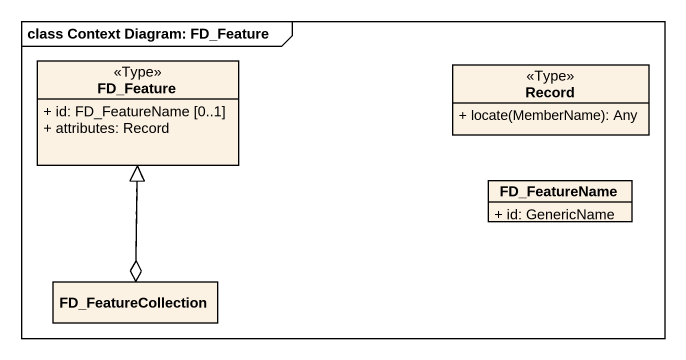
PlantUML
@startuml
mainframe class Context Diagram: FD_Feature
hide circle
hide empty members
skinparam classAttributeIconSize 0
class FD_Feature <<Type>> {
  + id: FD_FeatureName [0..1]
  + attributes: Record
}
class "Record" as Record_ <<Type>> {
  + locate(MemberName): Any
}
class FD_FeatureName {
  + id: GenericName
}
class FD_FeatureCollection
FD_FeatureCollection .up.|> FD_Feature
FD_FeatureCollection o-up-> FD_Feature
@enduml
